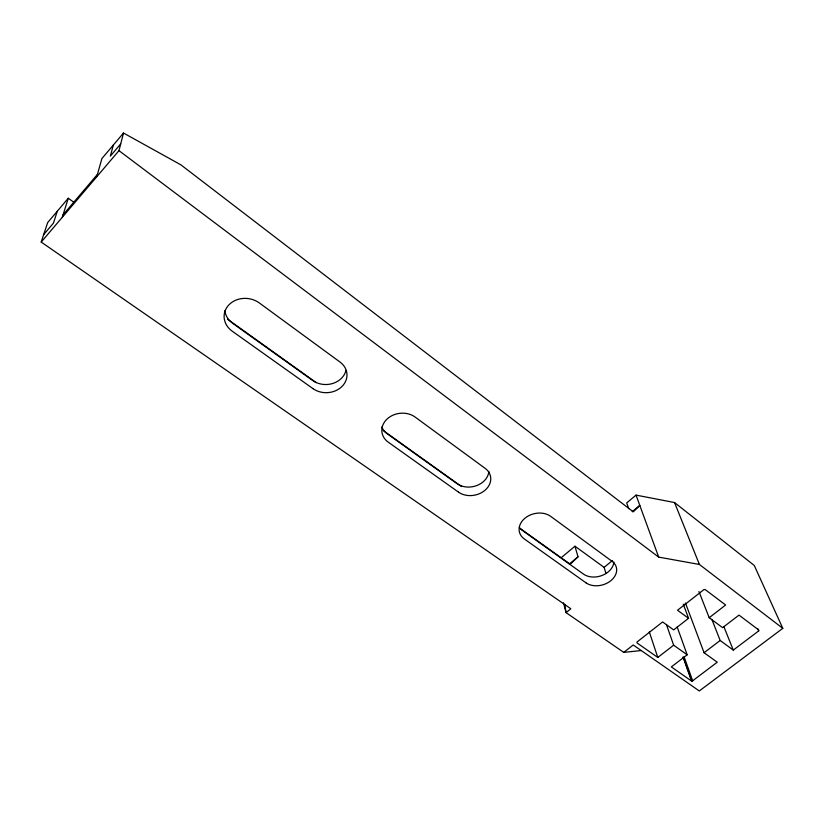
<?xml version="1.0" encoding="UTF-8"?>
<svg xmlns="http://www.w3.org/2000/svg" width="824" height="824" viewBox="0 0 824 824"><rect width="100%" height="100%" fill="white"/><g stroke="black" fill="none" stroke-linecap="round" stroke-linejoin="round"><path stroke-width="1.24" d="M711.833 619.288L720.155 640.475L733.288 650.095L758.677 630.926L758.811 630.041L739.004 615.106L722.607 627.661L709.196 617.722L698.948 591.519M641.226 650.548L623.768 652.381L566.067 612.644L570.826 608.761L41.2 242.06L118.975 150.638L123.507 133.035L180.919 164.862L633.254 511.828L639.805 505.421L632.255 511.704M113.331 145.055L110.354 156.107L120.706 143.922M96.789 176.717L101.898 158.558L123.507 133.035M62.305 217.248L68.279 198.244L73.449 201.962M57.299 211.222L53.426 223.139L43.672 234.624M41.2 242.06L47.689 222.562L68.279 198.244M63.077 214.817L97.448 174.389M561.566 557.405L574.956 546.209L578.005 556.828L570.208 564.234L520.047 528.369M623.768 652.381L633.223 644.976L699.288 690.965L782.8 628.341L754.269 565.47L674.537 502.537L636.046 495.111L626.704 502.918L628.743 508.676M569.302 564.059L578.005 556.828M606 573.514L604.105 567.375L612.49 560.505M683.704 605.29L685.712 603.714M683.292 604.177L688.555 618.309L673.661 629.896L662.609 621.945L637.024 641.999L636.952 642.885L657.789 657.449L673.651 645.192L666.472 624.664M709.196 617.722L725.645 605.012L705.117 589.531L703.902 589.634L677.534 610.244L688.555 618.309M677.184 626.992L687.164 654.802L671.333 666.915L691.954 681.314L717.251 662.208L704.077 652.732L685.465 603.024M704.077 652.732L720.155 640.475M118.975 150.638L658.685 557.106L699.401 564.461L782.8 628.341M673.651 645.192L687.164 654.802M227.455 319.125L316.272 382.645M383.15 430.468L461.522 486.521M574.956 546.209L604.105 567.375M757.668 628.599L758.677 630.926M674.537 502.537L699.401 564.461M723.832 626.518L733.288 650.095M636.046 495.111L658.685 557.106M684.136 656.903L692.654 680.779L691.501 680.892L683.003 657.006M683.467 657.408L691.954 681.314M649.322 631.957L657.789 657.449M563.492 602.787L566.067 612.644L564.801 604.579M488.879 471.39A18.973 15.182 -11.2 0 1 476.88 485.521A18.973 15.182 -11.2 0 1 456.97 483.647L387.29 433.826A19.642 16.223 -7.5 0 1 381.821 426.997M345.956 370.409A20.404 17.325 -2 0 1 312.708 380.513L232.708 323.317A21.342 18.458 5.6 0 1 224.808 310.782M613.88 561.968A17.85 13.328 -15.7 0 1 602.313 575.368A17.85 13.328 -15.7 0 1 583.444 574.071L522.22 530.296A18.386 14.214 -13.8 0 1 519.388 527.566M313.017 388.66L232.234 331.197A21.558 18.571 5.4 0 1 228.887 304.88A21.558 18.571 5.4 0 1 259.292 302.923L339.982 362.024A20.6 17.417 -2.1 0 1 341.96 386.497A20.6 17.417 -2.1 0 1 313.017 388.66M458.535 492.165L388.269 442.179A19.817 16.305 -7.5 0 1 387.053 419.056A19.817 16.305 -7.5 0 1 415.08 417.026L485.161 468.362A19.148 15.244 -11.2 0 1 485.326 489.992A19.148 15.244 -11.2 0 1 458.525 492.165M585.967 582.805L524.291 538.937A18.54 14.265 -13.8 0 1 524.703 518.42A18.54 14.265 -13.8 0 1 550.7 516.36L612.129 561.36A18.004 13.369 -15.6 0 1 610.903 580.642A18.004 13.369 -15.6 0 1 585.967 582.815"/></g></svg>
